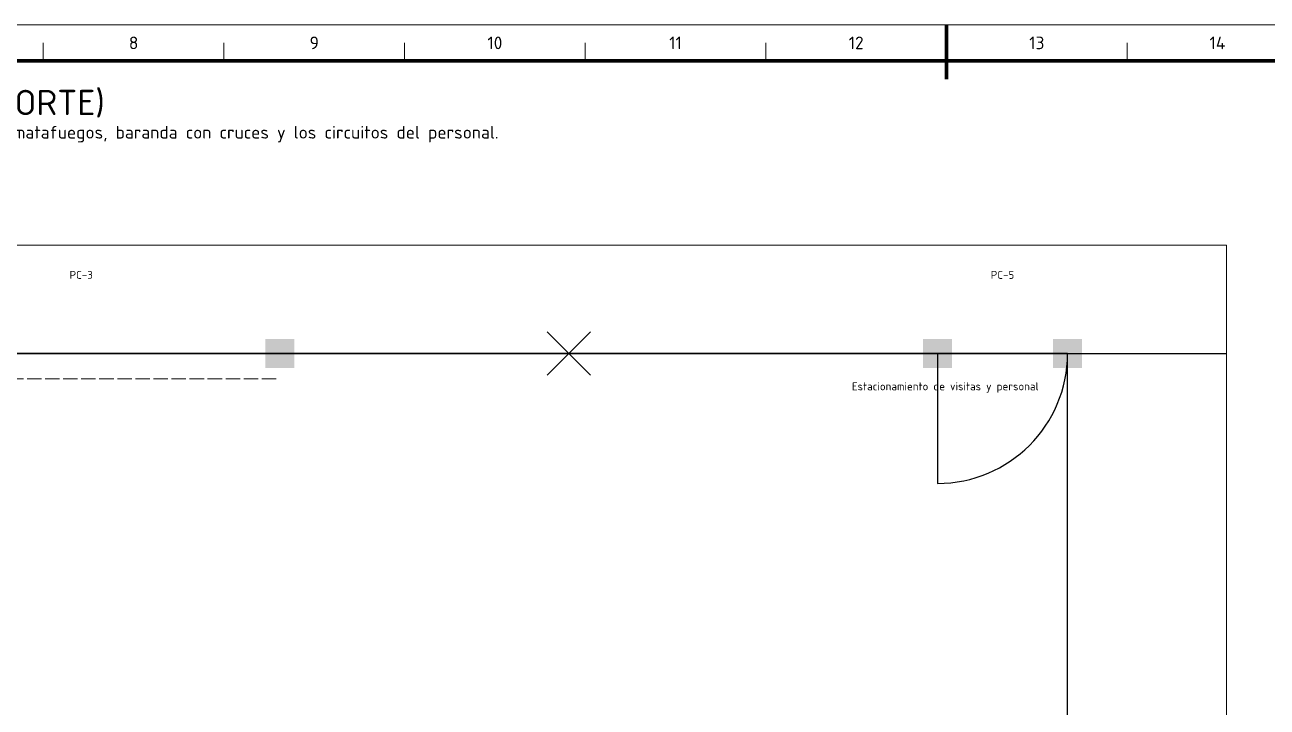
# Model space of a CAD drawing. Header units: millimetres. Extents: x 0 to 1189, y 0 to 841.
# Drawn here: x 339.4 to 683.2, y 652.1 to 841 of the extents above; entities that cross this region are included whole.
import ezdxf
from ezdxf.enums import TextEntityAlignment as Align

# ---------------------------------------------------------------- set-up
doc = ezdxf.new("R2010")
doc.units = ezdxf.units.MM
doc.linetypes.add('IRAM-E-TRAZOS', pattern=[5, 4, -1])
for name, color, linetype, lineweight in [('06-TEXTO', 7, 'CONTINUOUS', 25), ('07-RECUADRO', 7, 'CONTINUOUS', 70), ('08-FINA', 5, 'CONTINUOUS', 18), ('A-ABERTURA', 7, 'CONTINUOUS', 25), ('A-EQUIPO-OCULTO', 8, 'IRAM-E-TRAZOS', 13), ('A-EXTERIOR', 8, 'CONTINUOUS', 25), ('A-TEXTO', 7, 'CONTINUOUS', 18)]:
    doc.layers.add(name, color=color, linetype=linetype, lineweight=lineweight)
doc.styles.add('ISO3098', font='isocpeur.ttf')

msp = doc.modelspace()

# ---------------------------------------------------------------- hatches: boundary and pattern name
at = {"layer": 'A-EXTERIOR', "true_color": 0x3c3c3c}
h = msp.add_hatch(color=7, dxfattribs=at)
h.dxf.hatch_style = 1
h.paths.add_polyline_path([(406, 746), (414, 746), (414, 754), (406, 754)])
h = msp.add_hatch(color=7, dxfattribs=at)
h.dxf.hatch_style = 1
h.paths.add_polyline_path([(588, 746), (596, 746), (596, 754), (588, 754)])
h = msp.add_hatch(color=7, dxfattribs=at)
h.dxf.hatch_style = 1
h.paths.add_polyline_path([(624, 746), (632, 746), (632, 754), (624, 754)])

# ---------------------------------------------------------------- linework, layer by layer
at = {"layer": '07-RECUADRO'}
msp.add_line((594.5, 841), (594.5, 826), dxfattribs=at)
msp.add_lwpolyline([(25, 10), (1179, 10), (1179, 831), (25, 831)], close=True, dxfattribs=at)
at = {"layer": '08-FINA'}
for p, q in [((344.5, 831), (344.5, 836)), ((394.5, 831), (394.5, 836)), ((444.5, 831), (444.5, 836)), ((494.5, 831), (494.5, 836)), ((544.5, 831), (544.5, 836)), ((644.5, 831), (644.5, 836))]:
    msp.add_line(p, q, dxfattribs=at)
msp.add_lwpolyline([(0, 0), (1189, 0), (1189, 841), (0, 841)], close=True, dxfattribs=at)
at = {"layer": 'A-ABERTURA'}
msp.add_line((592, 750), (592, 714), dxfattribs=at)
msp.add_arc((592, 750), 36, 270, 360, dxfattribs=at)
at = {"layer": 'A-EQUIPO-OCULTO'}
msp.add_line((300, 743), (410, 743), dxfattribs=at)
at = {"layer": 'A-EXTERIOR'}
for p, q in [((484, 744), (496, 756)), ((484, 756), (496, 744)), ((410, 750), (592, 750)), ((628, 750), (672, 750))]:
    msp.add_line(p, q, dxfattribs=at)
msp.add_lwpolyline([(40, 750), (672, 750)], dxfattribs=at)
msp.add_lwpolyline([(84, 642), (628, 642), (628, 750), (84, 750)], close=True, dxfattribs=at)
at = {"layer": 'A-TEXTO'}
msp.add_lwpolyline([(40, 240), (672, 240), (672, 780), (40, 780)], close=True, dxfattribs=at)

# ---------------------------------------------------------------- texts
at = {"layer": '06-TEXTO', "style": 'ISO3098'}
for s, p in [('8', (369.5, 836)), ('9', (419.5, 836)), ('10', (469.5, 836)), ('11', (519.5, 836)), ('12', (569.5, 836)), ('13', (619.5, 836)), ('14', (669.5, 836))]:
    msp.add_text(s, height=3.5, dxfattribs=at).set_placement(p, align=Align.MIDDLE_CENTER)
at = {"layer": 'A-TEXTO', "style": 'ISO3098'}
for s, height, p in [('FL_PI10_05 - ADMINISTRACIÓN Y SERVICIOS AL PERSONAL (ANEXO NORTE)', 7, (33, 823)), ('Copia del plano del usuario (23,6 × 14,3 m ≈ 337 m², calle al norte, planta al sur): locales, muebles, accesos, rampas, relojes, ventanilla, matafuegos, baranda con cruces y los circuitos del personal.', 3.5, (33, 813))]:
    msp.add_text(s, height=height, dxfattribs=at).set_placement(p, align=Align.TOP_LEFT)
for s, p in [('PC-3', (355, 770)), ('PC-5', (610, 770))]:
    msp.add_text(s, height=2.2, dxfattribs=at).set_placement(p, align=Align.BOTTOM_CENTER)
msp.add_text('Estacionamiento de visitas y personal', height=2.2, dxfattribs=at).set_placement((620, 742), align=Align.TOP_RIGHT)

doc.saveas('drawing.dxf')
